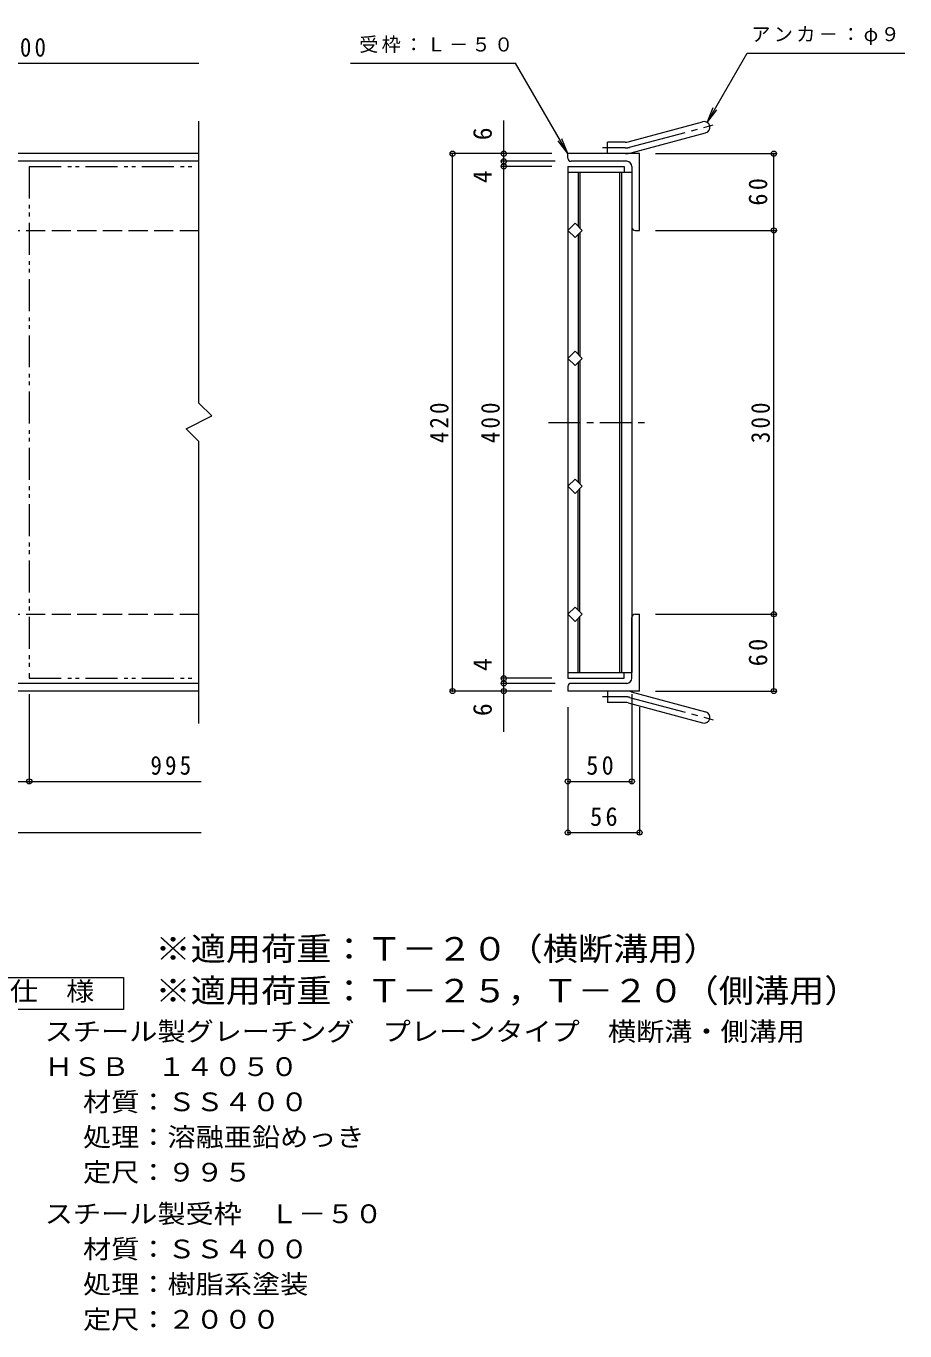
# Model space of a CAD drawing. Units: millimetres, scale not verified. Extents: x -833 to 896, y -687 to 557.
# Drawn here: x 209 to 896, y -557 to 463 of the extents above; entities that cross this region are included whole.
import ezdxf
from ezdxf.enums import TextEntityAlignment as Align

# ---------------------------------------------------------------- set-up
doc = ezdxf.new("R2010")
doc.units = ezdxf.units.MM
doc.header["$LTSCALE"] = 5
doc.header["$PDMODE"] = 32
doc.header["$PDSIZE"] = 4
for name, pattern in [('CHAIN1', [8, 5, -1, 1, -1]), ('CHAIN2', [12, 9, -1, 1, -1]), ('DASHED3', [4, 3, -1]), ('DOUBLE_CHAIN1', [8.8, 5, -1, 0.6, -0.6, 0.6, -1])]:
    doc.linetypes.add(name, pattern=pattern)
for name, color, linetype, lineweight in [('A-1_ピット', 2, 'Continuous', 9), ('A-2_蓋', 3, 'Continuous', 9), ('A-4_寸法', 7, 'Continuous', 9), ('F-4_F-4ﾚｲﾔ', 2, 'Continuous', 9)]:
    doc.layers.add(name, color=color, linetype=linetype, lineweight=lineweight)
doc.layers.add('F-5_F-5ﾚｲﾔ', color=3, linetype='Continuous')
doc.styles.add('ＭＳ ゴシック', font='')
doc.styles.get('ＭＳ ゴシック').set_extended_font_data('MS Gothic')

msp = doc.modelspace()

# ---------------------------------------------------------------- linework, layer by layer
at = {"layer": 'A-1_ピット'}
for p, q in [((679.577, 372.753), (737.768, 388.345)), ((681.906, 364.059), (740.097, 379.651)), ((663.432, 363.446), (663.432, 372.446)), ((677.247, 372.446), (663.432, 372.446)), ((344.309, 363.446), (-790.743, 363.446)), ((344.309, 357.446), (-790.743, 357.446)), ((632.432, 359.946), (632.432, 363.446)), ((688.432, 363.446), (632.432, 363.446)), ((678.432, 357.446), (634.932, 357.446)), ((688.432, 303.446), (688.432, 363.446)), ((682.432, 353.446), (682.432, 305.946)), ((684.932, 303.446), (688.432, 303.446)), ((682.432, -46.554), (682.432, 0.946)), ((684.932, 3.446), (688.432, 3.446)), ((688.432, -56.554), (688.432, 3.446)), ((344.309, -50.554), (-790.743, -50.554)), ((678.432, -50.554), (634.932, -50.554)), ((344.309, -56.554), (-790.743, -56.554)), ((632.432, -53.054), (632.432, -56.554)), ((688.432, -56.554), (632.432, -56.554)), ((663.432, -56.554), (663.432, -65.554)), ((681.906, -57.167), (740.097, -72.76)), ((677.247, -65.554), (663.432, -65.554)), ((679.577, -65.861), (737.768, -81.453))]:
    msp.add_line(p, q, dxfattribs=at)
at = {"layer": 'A-1_ピット', "linetype": 'CHAIN2'}
for p, q in [((680.741, 368.406), (745.908, 385.867)), ((677.247, 367.946), (659.627, 367.946)), ((677.247, -61.054), (659.627, -61.054)), ((680.741, -61.514), (745.908, -78.975))]:
    msp.add_line(p, q, dxfattribs=at)
at = {"layer": 'A-1_ピット', "linetype": 'DASHED3'}
for p, q in [((-790.743, 303.446), (344.309, 303.446)), ((-790.743, 3.445), (344.309, 3.445))]:
    msp.add_line(p, q, dxfattribs=at)
at = {"layer": 'A-1_ピット'}
for centre, radius, start, end in [((738.932, 383.998), 4.5, 285.00014, 104.99991), ((677.247, 381.446), 9, 270, 285.00002), ((634.932, 359.946), 2.5, 180, 270), ((677.247, 381.446), 18, 270, 285), ((678.432, 353.446), 4, 0, 90), ((684.932, 305.946), 2.5, 180, 270), ((684.932, 0.946), 2.5, 90, 180), ((634.932, -53.054), 2.5, 90, 180), ((678.432, -46.554), 4, 270, 0), ((677.247, -74.554), 18, 75, 90), ((677.247, -74.554), 9, 74.99998, 90), ((738.932, -77.106), 4.5, 255.00009, 74.99986)]:
    msp.add_arc(centre, radius, start, end, dxfattribs=at)
at = {"layer": 'A-1_ピット', "linetype": 'CHAIN2'}
for centre, start, end in [((677.247, 381.446), 270, 284.99995), ((677.247, -74.554), 75.00005, 90)]:
    msp.add_arc(centre, 13.5, start, end, dxfattribs=at)
at = {"layer": 'A-2_蓋'}
for p, q in [((344.309, 168.446), (344.309, 388.752)), ((632.432, 353.446), (676.432, 353.446)), ((632.432, 353.446), (632.432, -46.554)), ((632.432, 348.946), (682.432, 348.946)), ((640.432, 348.946), (640.432, 306.76)), ((641.932, 348.946), (641.932, 305.26)), ((672.932, 348.946), (672.932, -42.054)), ((674.432, 348.946), (674.432, -42.054)), ((676.432, 353.446), (676.432, 348.946)), ((682.432, 348.946), (682.432, -42.054)), ((640.432, 300.132), (640.432, 206.76)), ((641.932, 301.632), (641.932, 205.26)), ((640.432, 200.132), (640.432, 106.76)), ((641.932, 201.632), (641.932, 105.26)), ((344.309, -81.86), (344.309, 138.446)), ((640.432, 6.76), (640.432, 100.132)), ((641.932, 5.26), (641.932, 101.632)), ((640.432, -42.054), (640.432, 0.132)), ((641.932, -42.054), (641.932, 1.632)), ((632.432, -42.054), (682.432, -42.054)), ((632.432, -46.554), (676.432, -46.554)), ((676.432, -46.554), (676.432, -42.054))]:
    msp.add_line(p, q, dxfattribs=at)
at = {"layer": 'A-2_蓋', "linetype": 'DOUBLE_CHAIN1'}
for p, q in [((211.757, 353.446), (211.757, -46.554)), ((211.757, 353.446), (344.309, 353.446)), ((211.757, -46.554), (344.309, -46.554))]:
    msp.add_line(p, q, dxfattribs=at)
at = {"layer": 'A-2_蓋', "linetype": 'CHAIN1'}
msp.add_line((617.391, 153.446), (696.405, 153.446), dxfattribs=at)
at = {"layer": 'A-2_蓋'}
for points in [[(643.746, 303.446), (638.089, 297.789), (632.432, 303.446), (638.089, 309.103)], [(643.746, 203.446), (638.089, 197.789), (632.432, 203.446), (638.089, 209.103)], [(643.746, 103.446), (638.089, 109.103), (632.432, 103.446), (638.089, 97.789)], [(643.746, 3.446), (638.089, 9.103), (632.432, 3.446), (638.089, -2.211)]]:
    msp.add_lwpolyline(points, close=True, dxfattribs=at)
msp.add_lwpolyline([(344.309, 138.446), (334.309, 148.446), (354.309, 158.446), (344.309, 168.446)], dxfattribs=at)
at = {"layer": 'A-4_寸法'}
for p, q in [((741.182, 387.895), (772.47, 442.087)), ((772.47, 442.087), (895.754, 442.087)), ((-790.743, 434.046), (344.309, 434.046)), ((462.726, 434.046), (591.672, 434.046)), ((632.432, 363.446), (591.672, 434.046)), ((741.182, 387.895), (745.966, 399.444)), ((741.182, 387.895), (748.792, 397.812)), ((582.432, -88.379), (582.432, 389.237)), ((632.432, 363.446), (624.823, 373.363)), ((632.432, 363.446), (627.649, 374.994)), ((619.932, 363.446), (540.932, 363.446)), ((542.432, -56.554), (542.432, 363.446)), ((622.432, 357.446), (580.932, 357.446)), ((700.932, 363.446), (794.932, 363.446)), ((793.432, -56.554), (793.432, 363.446)), ((619.932, 353.446), (580.932, 353.446)), ((700.932, 303.446), (794.932, 303.446)), ((700.932, 3.446), (794.932, 3.446)), ((619.932, -46.554), (580.932, -46.554)), ((622.432, -50.554), (580.932, -50.554)), ((211.757, -59.054), (211.757, -128.655)), ((619.932, -56.554), (540.932, -56.554)), ((682.432, -59.054), (682.432, -128.654)), ((700.932, -56.554), (794.932, -56.554)), ((632.432, -69.054), (632.432, -168.654)), ((688.432, -69.054), (688.432, -168.654)), ((-832.653, -127.155), (345.93, -127.155)), ((632.432, -127.154), (682.432, -127.154)), ((-790.743, -167.155), (345.93, -167.155)), ((632.432, -167.154), (688.432, -167.154))]:
    msp.add_line(p, q, dxfattribs=at)
for p in [(542.432, 363.446), (582.432, 363.446), (582.432, 357.446), (793.432, 363.446), (582.432, 353.446), (793.432, 303.446), (793.432, 3.446), (582.432, -46.554), (582.432, -50.554), (542.432, -56.554), (582.432, -56.554), (793.432, -56.554), (211.757, -127.155), (632.432, -127.154), (682.432, -127.154), (632.432, -167.154), (688.432, -167.154)]:
    msp.add_point(p, dxfattribs=at)
at = {"layer": 'F-4_F-4ﾚｲﾔ'}
msp.add_lwpolyline([(172.793, -305.36), (172.793, -280.36), (285.293, -280.36), (285.293, -305.36)], close=True, dxfattribs=at)

# ---------------------------------------------------------------- texts
at = {"layer": 'A-4_寸法', "color": 2, "style": 'ＭＳ ゴシック'}
for s, p in [('6', (577.432, 373.92)), ('4', (577.432, 340.415)), ('4', (577.432, -40.865)), ('6', (577.432, -76.117))]:
    msp.add_text(s, height=14.66, rotation=90, dxfattribs=at).set_placement(p, align=Align.BOTTOM_LEFT)
at = {"layer": 'A-4_寸法', "char_height": 11, "attachment_point": 7, "style": 'ＭＳ ゴシック'}
for s, insert in [('\\T1.17;アンカ－：φ９', (775.754, 448.329)), ('\\T1.17;受枠：Ｌ－５０', (469.456, 442.087))]:
    msp.add_mtext(s, dxfattribs=dict(at, insert=insert))
at = {"layer": 'A-4_寸法', "color": 2, "char_height": 14.66, "attachment_point": 7, "style": 'ＭＳ ゴシック'}
for s, insert in [('\\T1.27;\\W0.9;500', (193.007, 439.046)), ('\\T1.27;\\W0.9;995', (306.386, -122.155)), ('\\T1.27;\\W0.95;50', (646.807, -122.154)), ('\\T1.27;\\W0.95;56', (649.807, -162.154))]:
    msp.add_mtext(s, dxfattribs=dict(at, insert=insert))
at = {"layer": 'A-4_寸法', "color": 2, "char_height": 14.66, "attachment_point": 7, "rotation": 90, "style": 'ＭＳ ゴシック'}
for s, insert in [('\\T1.27;\\W0.95;60', (788.432, 322.821)), ('\\T1.27;\\W0.9;420', (539.432, 137.196)), ('\\T1.27;\\W0.9;400', (579.432, 137.196)), ('\\T1.27;\\W0.9;300', (790.432, 137.196)), ('\\T1.27;\\W0.95;60', (788.432, -37.179))]:
    msp.add_mtext(s, dxfattribs=dict(at, insert=insert))
at = {"layer": 'F-4_F-4ﾚｲﾔ', "style": 'ＭＳ ゴシック', "width": 1.1}
for s, p in [('仕\u3000様', (196.543, -302.861)), ('スチール製グレーチング\u3000プレーンタイプ\u3000横断溝・側溝用', (223.837, -334.32)), ('ＨＳＢ\u3000１４０５０', (223.837, -361.821)), ('材質：ＳＳ４００', (253.694, -389.32)), ('処理：溶融亜鉛めっき', (253.694, -416.821)), ('定尺：９９５', (253.694, -444.321)), ('スチール製受枠\u3000Ｌ－５０', (223.838, -476.821)), ('材質：ＳＳ４００', (253.694, -504.321)), ('処理：樹脂系塗装', (253.694, -531.821)), ('定尺：２０００', (253.694, -559.321))]:
    msp.add_text(s, height=14.66, dxfattribs=at).set_placement(p, align=Align.BOTTOM_LEFT)
at = {"layer": 'F-5_F-5ﾚｲﾔ', "style": 'ＭＳ ゴシック', "width": 1.1}
for s, p in [('※適用荷重：Ｔ－２０（横断溝用）', (310.293, -272.661)), ('※適用荷重：Ｔ－２５，Ｔ－２０（側溝用）', (310.293, -305.36))]:
    msp.add_text(s, height=18.33, dxfattribs=at).set_placement(p, align=Align.BOTTOM_LEFT)

doc.saveas('drawing.dxf')
